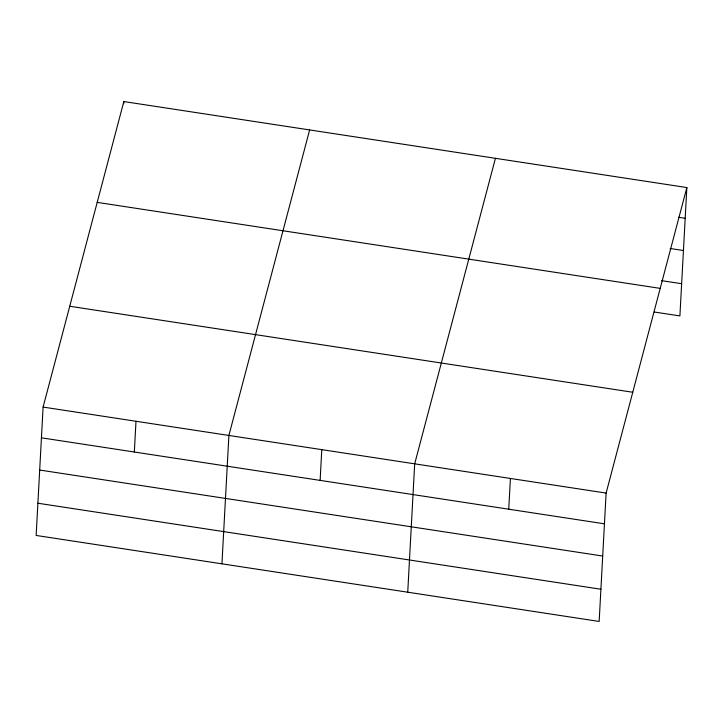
<?xml version="1.0" encoding="UTF-8"?>
<svg xmlns="http://www.w3.org/2000/svg" width="723" height="723" viewBox="0 0 723 723"><rect width="100%" height="100%" fill="white"/><g stroke="black" fill="none" stroke-linecap="round" stroke-linejoin="round"><path stroke-width="1.08" d="M43.1 407.076L36.15 535.445L599.159 621.446L606.118 493.077L686.85 187.555L123.841 101.554L43.1 407.076L606.118 493.077M123.723 103.751L123.841 101.554M134.333 452.011L135.996 421.265M221.943 563.823L228.893 435.454L309.634 129.932M320.126 480.388L321.789 449.643M407.736 592.209L414.686 463.832L495.427 158.31M508.739 509.2L510.402 478.454M686.85 187.555L679.9 315.924L654.297 312.02M678.508 217.289L685.187 218.301M670.085 248.477L683.443 250.519M661.608 280.651L681.644 283.714M97.198 202.377L660.207 288.378M69.742 306.254L632.761 392.255M41.437 437.822L604.446 523.823M39.693 470.04L602.702 556.041M37.894 503.226L600.903 589.236"/></g></svg>
